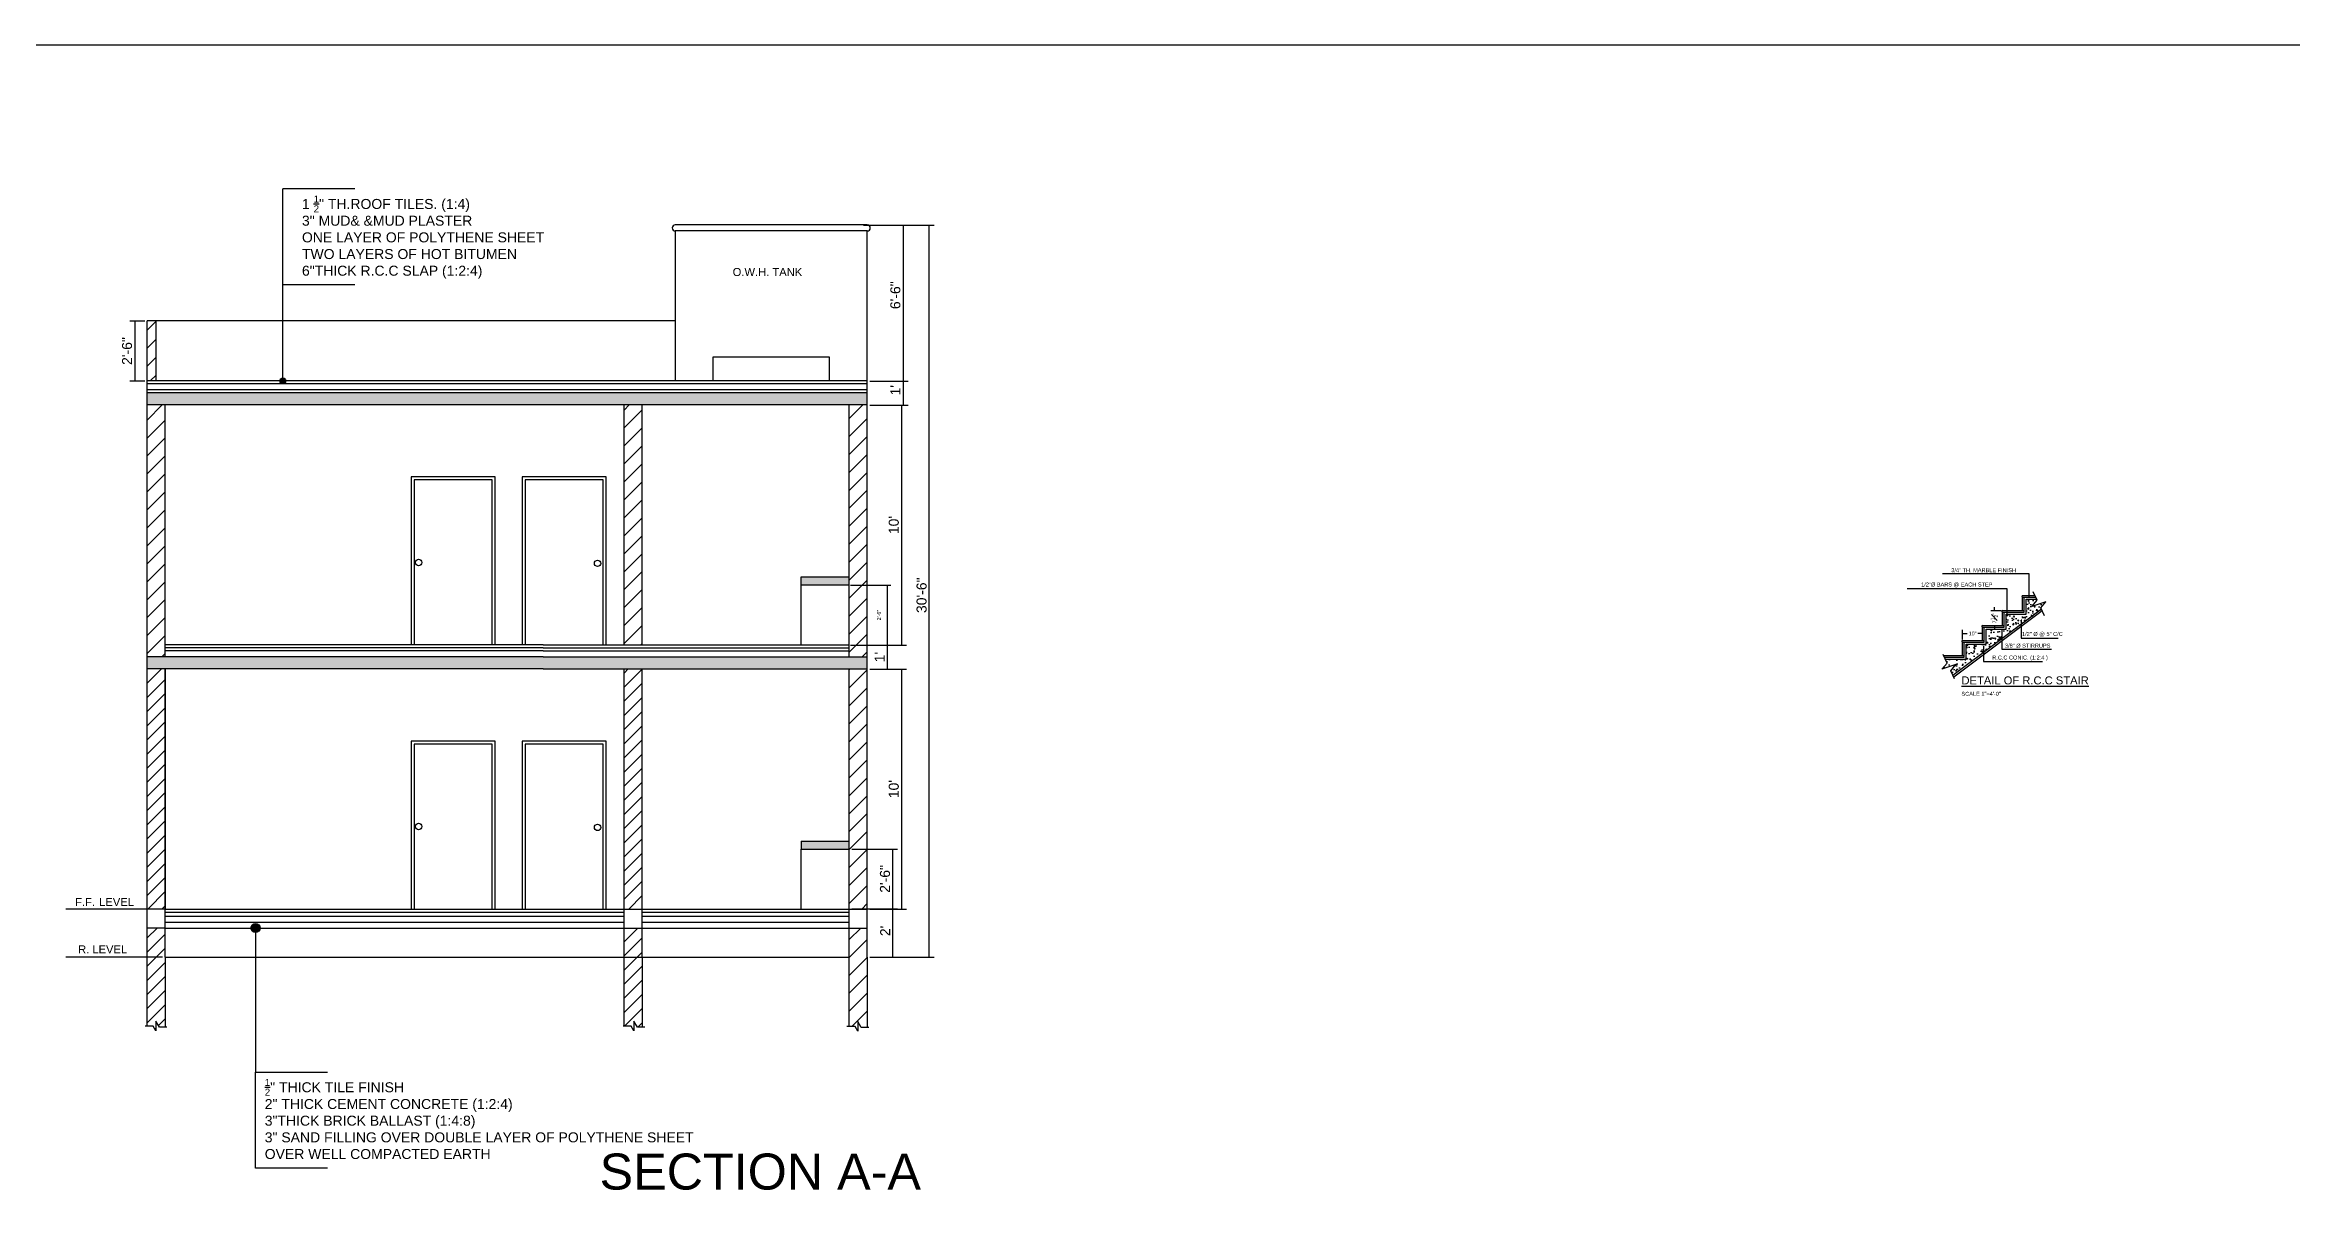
# Model space of a CAD drawing. Header units: inches. Extents: x 2124 to 5445, y -39 to 2337.
# Drawn here: x 2763 to 3886, y 1764 to 2337 of the extents above; entities that cross this region are included whole.
import ezdxf

# ---------------------------------------------------------------- set-up
doc = ezdxf.new("R2010")
doc.units = ezdxf.units.IN
doc.layers.get('Defpoints').update_dxf_attribs({"color": 3})
doc.layers.add('Break Line', color=1, linetype='Continuous', lineweight=30)
for name, color, linetype in [('Dimensions', 91, 'Continuous'), ('Doors', 70, 'Continuous'), ('Hatching', 230, 'Continuous'), ('R.C.C Slab', 115, 'Continuous'), ('Shelf', 75, 'Continuous'), ('Slab', 161, 'Continuous'), ('Stairs', 130, 'Continuous')]:
    doc.layers.add(name, color=color, linetype=linetype)
doc.layers.add('Lettering', color=7, linetype='Continuous', true_color=0xecbcd1)
doc.layers.add('Walls', color=7, linetype='Continuous', lineweight=30, true_color=0xf0a998)
doc.styles.get("Standard").update_dxf_attribs({"font": 'arial.ttf'})
doc.dimstyles.new('ISO-25', dxfattribs={"dimscale": 2, "dimtxt": 2.5, "dimasz": 2.5, "dimexe": 1.25, "dimexo": 0.625, "dimtad": 1, "dimdec": 1, "dimlunit": 4, "dimtxsty": 'Standard', "dimblk": 'NONE', "dimcen": 2.5, "dimadec": 0, "dimazin": 0, "dimtfac": 1, "dimtdec": 1, "dimtmove": 0, "dimatfit": 3, "dimfxl": 1, "dimarcsym": 0})
doc.dimstyles.get("Standard").update_dxf_attribs({"dimscale": 10, "dimtxt": 0.1875, "dimasz": 0.18, "dimexe": 0.18, "dimexo": 0.0625, "dimgap": 0.09, "dimtad": 0, "dimdec": 4, "dimzin": 0, "dimdsep": 46, "dimlunit": 4, "dimtxsty": 'Standard', "dimblk": 'NONE', "dimcen": 0.09, "dimadec": 0, "dimazin": 2, "dimtfac": 1, "dimtdec": 4, "dimtofl": 0, "dimtmove": 0, "dimatfit": 3, "dimfxl": 1, "dimfrac": 1, "dimtolj": 1, "dimtzin": 0, "dimarcsym": 0})

# ---------------------------------------------------------------- blocks, each defined once
blk = doc.blocks.new('*D23')
at = {"layer": 'Defpoints', "color": 0, "transparency": 16777216}
for p in [(3170.8, 2246.8), (3173.8, 2168.8), (3191.7, 2168.8)]:
    blk.add_point(p, dxfattribs=at)
at = {"layer": 'Dimensions', "color": 0, "lineweight": -2, "transparency": 16777216}
for p, q in [((3172, 2246.8), (3194.2, 2246.8)), ((3191.7, 2246.8), (3191.7, 2168.8)), ((3175.1, 2168.8), (3194.2, 2168.8))]:
    blk.add_line(p, q, dxfattribs=at)
at = {"layer": 'Dimensions', "color": 0, "transparency": 16777216, "insert": (3187.9, 2211.7), "char_height": 5, "attachment_point": 5, "rotation": 90}
blk.add_mtext('6\'-6"', dxfattribs=at)
blk = doc.blocks.new('_None')
blk = doc.blocks.new('*D24')
at = {"layer": 'Defpoints', "color": 0, "transparency": 16777216}
for p in [(3173.8, 2168.8), (3173.8, 2156.8), (3191.7, 2156.8)]:
    blk.add_point(p, dxfattribs=at)
at = {"layer": 'Dimensions', "color": 0, "lineweight": -2, "transparency": 16777216}
for p, q in [((3175.1, 2168.8), (3194.2, 2168.8)), ((3191.7, 2168.8), (3191.7, 2156.8)), ((3175.1, 2156.8), (3194.2, 2156.8))]:
    blk.add_line(p, q, dxfattribs=at)
at = {"layer": 'Dimensions', "color": 0, "transparency": 16777216, "insert": (3187.9, 2164.2), "char_height": 5, "attachment_point": 5, "rotation": 90}
blk.add_mtext("1'", dxfattribs=at)
blk = doc.blocks.new('*D2')
at = {"layer": 'Defpoints', "color": 0, "transparency": 16777216}
for p in [(3173.8, 2156.8), (3164.8, 2036.8), (3190.9, 2036.8)]:
    blk.add_point(p, dxfattribs=at)
at = {"layer": 'Dimensions', "color": 0, "lineweight": -2, "transparency": 16777216}
for p, q in [((3175.1, 2156.8), (3193.4, 2156.8)), ((3190.9, 2156.8), (3190.9, 2036.8)), ((3166.1, 2036.8), (3193.4, 2036.8))]:
    blk.add_line(p, q, dxfattribs=at)
at = {"layer": 'Dimensions', "color": 0, "transparency": 16777216, "insert": (3187.1, 2096.8), "char_height": 5, "attachment_point": 5, "rotation": 90}
blk.add_mtext("10'", dxfattribs=at)
blk = doc.blocks.new('*D25')
at = {"layer": 'Defpoints', "color": 0, "transparency": 16777216}
for p in [(3164.8, 2036.8), (3173.8, 2024.8), (3183.8, 2024.8)]:
    blk.add_point(p, dxfattribs=at)
at = {"layer": 'Dimensions', "color": 0, "lineweight": -2, "transparency": 16777216}
for p, q in [((3166.1, 2036.8), (3186.3, 2036.8)), ((3183.8, 2036.8), (3183.8, 2024.8)), ((3175.1, 2024.8), (3186.3, 2024.8))]:
    blk.add_line(p, q, dxfattribs=at)
at = {"layer": 'Dimensions', "color": 0, "transparency": 16777216, "insert": (3180, 2030.8), "char_height": 5, "attachment_point": 5, "rotation": 90}
blk.add_mtext("1'", dxfattribs=at)
blk = doc.blocks.new('*D26')
at = {"layer": 'Defpoints', "color": 0, "transparency": 16777216}
for p in [(3173.8, 2024.8), (3173.8, 1904.8), (3190.9, 1904.8)]:
    blk.add_point(p, dxfattribs=at)
at = {"layer": 'Dimensions', "color": 0, "lineweight": -2, "transparency": 16777216}
for p, q in [((3175.1, 2024.8), (3193.4, 2024.8)), ((3190.9, 2024.8), (3190.9, 1904.8)), ((3175.1, 1904.8), (3193.4, 1904.8))]:
    blk.add_line(p, q, dxfattribs=at)
at = {"layer": 'Dimensions', "color": 0, "transparency": 16777216, "insert": (3187.1, 1964.8), "char_height": 5, "attachment_point": 5, "rotation": 90}
blk.add_mtext("10'", dxfattribs=at)
blk = doc.blocks.new('*D27')
at = {"layer": 'Defpoints', "color": 0, "transparency": 16777216}
for p in [(3164.8, 1934.8), (3164.8, 1904.9), (3186.5, 1904.9)]:
    blk.add_point(p, dxfattribs=at)
at = {"layer": 'Dimensions', "color": 0, "lineweight": -2, "transparency": 16777216}
for p, q in [((3166.1, 1934.8), (3189, 1934.8)), ((3186.5, 1934.8), (3186.5, 1904.9)), ((3166.1, 1904.9), (3189, 1904.9))]:
    blk.add_line(p, q, dxfattribs=at)
at = {"layer": 'Dimensions', "color": 0, "transparency": 16777216, "insert": (3182.7, 1919.9), "char_height": 5, "attachment_point": 5, "rotation": 90}
blk.add_mtext('2\'-6"', dxfattribs=at)
blk = doc.blocks.new('*D28')
at = {"layer": 'Defpoints', "color": 0, "transparency": 16777216}
for p in [(3173.8, 1904.8), (3173.8, 1880.8), (3186.5, 1880.8)]:
    blk.add_point(p, dxfattribs=at)
at = {"layer": 'Dimensions', "color": 0, "lineweight": -2, "transparency": 16777216}
for p, q in [((3175.1, 1904.8), (3189, 1904.8)), ((3186.5, 1904.8), (3186.5, 1880.8)), ((3175.1, 1880.8), (3189, 1880.8))]:
    blk.add_line(p, q, dxfattribs=at)
at = {"layer": 'Dimensions', "color": 0, "transparency": 16777216, "insert": (3182.8, 1893.9), "char_height": 5, "attachment_point": 5, "rotation": 90}
blk.add_mtext("2'", dxfattribs=at)
blk = doc.blocks.new('*D29')
at = {"layer": 'Defpoints', "color": 0, "transparency": 16777216}
for p in [(3173.8, 2246.8), (3204.8, 2246.8), (3173.8, 1880.8)]:
    blk.add_point(p, dxfattribs=at)
at = {"layer": 'Dimensions', "color": 0, "lineweight": -2, "transparency": 16777216}
for p, q in [((3175.1, 2246.8), (3207.3, 2246.8)), ((3204.8, 1880.8), (3204.8, 2246.8)), ((3175.1, 1880.8), (3207.3, 1880.8))]:
    blk.add_line(p, q, dxfattribs=at)
at = {"layer": 'Dimensions', "color": 0, "transparency": 16777216, "insert": (3201, 2061.7), "char_height": 5, "attachment_point": 5, "rotation": 90}
blk.add_mtext('30\'-6"', dxfattribs=at)
blk = doc.blocks.new('*D30')
at = {"layer": 'Defpoints', "color": 0, "transparency": 16777216}
for p in [(2813.8, 2198.8), (2807.6, 2168.8), (2813.8, 2168.8)]:
    blk.add_point(p, dxfattribs=at)
at = {"layer": 'Dimensions', "color": 0, "lineweight": -2, "transparency": 16777216}
for p, q in [((2812.6, 2198.8), (2805.1, 2198.8)), ((2807.6, 2198.8), (2807.6, 2168.8)), ((2812.6, 2168.8), (2805.1, 2168.8))]:
    blk.add_line(p, q, dxfattribs=at)
at = {"layer": 'Dimensions', "color": 0, "transparency": 16777216, "insert": (2803.8, 2183.8), "char_height": 5, "attachment_point": 5, "rotation": 90}
blk.add_mtext('2\'-6"', dxfattribs=at)
blk = doc.blocks.new('*D137')
at = {"layer": 'Defpoints', "color": 0, "transparency": 16777216}
for p in [(3721.4, 2042.6), (3721.4, 2039), (3731.4, 2039)]:
    blk.add_point(p, dxfattribs=at)
at = {"layer": 'Dimensions', "color": 0, "lineweight": -2, "transparency": 16777216}
for p, q in [((3721.4, 2039.6), (3721.4, 2044.4)), ((3731.4, 2039.6), (3731.4, 2044.4)), ((3721.4, 2042.6), (3723.7, 2042.6)), ((3731.4, 2042.6), (3729, 2042.6))]:
    blk.add_line(p, q, dxfattribs=at)
at = {"layer": 'Dimensions', "color": 0, "transparency": 16777216, "insert": (3726.4, 2042.6), "char_height": 1.88, "attachment_point": 5}
blk.add_mtext('\\A1;10"', dxfattribs=at)
blk = doc.blocks.new('*D138')
at = {"layer": 'Defpoints', "color": 0, "transparency": 16777216}
for p in [(3737.3, 2054), (3741.4, 2054), (3741.4, 2046.5)]:
    blk.add_point(p, dxfattribs=at)
at = {"layer": 'Dimensions', "color": 0, "lineweight": -2, "transparency": 16777216}
for p, q in [((3737.3, 2054), (3737.3, 2055.8)), ((3740.7, 2054), (3735.5, 2054)), ((3740.7, 2046.5), (3735.5, 2046.5)), ((3737.3, 2046.5), (3737.3, 2044.7))]:
    blk.add_line(p, q, dxfattribs=at)
at = {"layer": 'Dimensions', "color": 0, "transparency": 16777216, "insert": (3737.3, 2050.3), "char_height": 1.875, "attachment_point": 5, "rotation": 90}
blk.add_mtext('\\A1;7{\\H1x;\\S1#2;}"', dxfattribs=at)
blk = doc.blocks.new('*D142')
at = {"layer": 'Defpoints', "color": 0, "transparency": 16777216}
for p in [(3164.8, 2066.8), (3164.8, 2036.8), (3183.8, 2036.8)]:
    blk.add_point(p, dxfattribs=at)
at = {"layer": 'Dimensions', "color": 0, "lineweight": -2, "transparency": 16777216}
for p, q in [((3165.5, 2066.8), (3185.6, 2066.8)), ((3183.8, 2066.8), (3183.8, 2036.8)), ((3165.5, 2036.8), (3185.6, 2036.8))]:
    blk.add_line(p, q, dxfattribs=at)
at = {"layer": 'Dimensions', "color": 0, "transparency": 16777216, "insert": (3179.7, 2051.8), "char_height": 1.88, "attachment_point": 5, "rotation": 90}
blk.add_mtext('\\A1;2\'-6"', dxfattribs=at)

msp = doc.modelspace()

# ---------------------------------------------------------------- hatches: boundary and pattern name
h = msp.add_hatch(color=256)
h.dxf.hatch_style = 1
h.paths.add_polyline_path([(2883.15921, 2168.84375), (2880.18178, 2168.84375, 1)])
h.paths.add_polyline_path([(2881.67049, 2170.33247), (2881.67049, 2168.84375), (2883.15921, 2168.84375, 0.4142135624)])
h.paths.add_polyline_path([(2881.67049, 2170.33247, 0.4142135624), (2880.18178, 2168.84375), (2881.67049, 2168.84375)])
at = {"layer": 'Hatching'}
h = msp.add_hatch(dxfattribs=at)
h.set_pattern_fill('ANSI31', color=256, scale=2)
h.paths.add_polyline_path([(2822.83354, 2156.84375), (2813.83354, 2156.84375), (2813.83354, 2030.84375), (2822.83354, 2030.84375)])
h.paths.add_polyline_path([(2818.33354, 2198.84375), (2813.83354, 2198.84375), (2813.83354, 2168.84375), (2818.33354, 2168.84375)])
h.paths.add_polyline_path([(3173.83354, 2156.84375), (3164.83354, 2156.84375), (3164.83354, 2030.84375), (3173.83354, 2030.84375), (3173.83354, 2036.84375)])
h.paths.add_polyline_path([(3061.33354, 2156.84375), (3052.33354, 2156.84375), (3052.33354, 2036.84375), (3061.33354, 2036.84375)])
h.paths.add_polyline_path([(3173.83354, 2024.84375), (3164.83354, 2024.84375), (3164.83354, 1904.84375), (3173.83354, 1904.84375)])
h.paths.add_polyline_path([(3173.83354, 1880.84375), (3173.83354, 1895.34375), (3169.43869, 1895.34375), (3164.83354, 1895.34375), (3164.83354, 1880.84375), (3164.83354, 1846.0906), (3167.77402, 1846.0906), (3168.47276, 1844.88034), (3169.11401, 1845.52159), (3169.11401, 1848.66468), (3170.26446, 1846.67204), (3173.83354, 1850.24112)])
h = msp.add_hatch(dxfattribs=at)
h.set_pattern_fill('AR-CONC', color=256, scale=0.4)
h.set_pattern_definition([(50, (2806.7153, 1876.2101), (2.869041, -0.251009), [0.3, -3.3]), (355, (2806.7153, 1876.21), (-0.555005, 3.008769), [0.24, -2.64]), (100.45144, (2806.9543, 1876.1892), (2.314035, 2.75776), [0.25496, -2.804568]), (46.1842, (2806.7153, 1877.01), (4.268965, -0.662077), [0.45, -4.95]), (96.6356, (2807.071, 1876.955), (3.738648, 3.896474), [0.38244, -4.206855]), (351.1842, (2806.7153, 1877.01), (3.73865, 3.896474), [0.36, -3.96]), (21, (2807.1153, 1876.8101), (2.387628, -1.610476), [0.3, -3.3]), (326, (2807.1153, 1876.81), (0.973261, 2.9006), [0.24, -2.64]), (71.45144, (2807.3142, 1876.676), (3.36089, 1.290125), [0.25496, -2.804568]), (37.5, (2806.7153, 1876.2101), (0.0486394, 1.3315754), [0, -2.608, 0, -2.68, 0, -2.65]), (7.5, (2806.7153, 1876.2101), (1.052278, 1.577647), [0, -1.528, 0, -2.548, 0, -1.01]), (327.5, (2805.8233, 1876.2101), (2.1352897, -0.0902195), [0, -1, 0, -3.12, 0, -4.14]), (317.5, (2805.4233, 1876.2101), (2.332745, 0.40042), [0, -1.3, 0, -2.072, 0, -2.94])])
h.paths.add_polyline_path([(3164.83354, 1938.84375), (3140.83354, 1938.84375), (3140.83354, 1934.84375), (3164.83354, 1934.84375)])
h.paths.add_polyline_path([(3164.83354, 2070.84375), (3140.83354, 2070.84375), (3140.83354, 2066.84375), (3164.83354, 2066.84375)])
h = msp.add_hatch(color=256, dxfattribs=at)
h.dxf.hatch_style = 1
h.paths.add_polyline_path([(3723.91129, 2029.97819, 1), (3723.41129, 2029.97819, 1)])
h.paths.add_polyline_path([(3723.93707, 2036.62054, 1), (3723.43707, 2036.62054, 1)])
h.paths.add_polyline_path([(3733.8419, 2037.94608, 1), (3733.3419, 2037.94608, 1)])
h.paths.add_polyline_path([(3735.31101, 2036.04091, 1), (3734.81101, 2036.04091, 1)])
h.paths.add_polyline_path([(3740.33691, 2039.79977, 1), (3739.83691, 2039.79977, 1)])
h.paths.add_polyline_path([(3745.44599, 2043.72352, 1), (3744.94599, 2043.72352, 1)])
h.paths.add_polyline_path([(3752.76353, 2049.14374, 1), (3752.26353, 2049.14374, 1)])
h.paths.add_polyline_path([(3743.98269, 2051.64521, 1), (3743.48269, 2051.64521, 1)])
h.paths.add_polyline_path([(3758.80078, 2054.10532, 1), (3758.30078, 2054.10532, 1)])
h.paths.add_polyline_path([(3754.54505, 2058.88617, 1), (3754.04505, 2058.88617, 1)])
h = msp.add_hatch(dxfattribs=at)
h.set_pattern_fill('ANSI31', color=256, scale=40)
h.set_pattern_definition([(45, (2806.7153, 1876.21), (-3.53553, 3.53553), [])])
h.paths.add_polyline_path([(2822.83354, 2024.84375), (2813.83354, 2024.84375), (2813.83354, 1904.84375), (2822.83354, 1904.84375)])
h.paths.add_polyline_path([(2822.83354, 1880.84375), (2822.83354, 1895.34375), (2813.83354, 1895.34375), (2813.83354, 1880.84375), (2813.83354, 1846.20287), (2816.88742, 1846.20287), (2818.22741, 1843.88193), (2818.22741, 1848.77695), (2819.95219, 1845.78954), (2822.83354, 1845.78954)])
h.paths.add_polyline_path([(3061.33354, 1880.84375), (3052.33354, 1880.84375), (3052.33354, 1846.26296), (3055.82308, 1846.26296), (3057.16307, 1843.94202), (3057.16307, 1848.83703), (3058.88785, 1845.84963), (3061.33354, 1845.84963)])
h.paths.add_polyline_path([(3061.33354, 1895.34375), (3052.33354, 1895.34375), (3052.33354, 1880.84375), (3061.33354, 1880.84375)])
h.paths.add_polyline_path([(3061.33354, 2024.84375), (3052.33354, 2024.84375), (3052.33354, 1904.84375), (3061.33354, 1904.84375)])
h = msp.add_hatch(color=256, dxfattribs=at)
h.dxf.hatch_style = 1
h.paths.add_polyline_path([(2865.74502, 1895.34375), (2870.27046, 1895.34375, 1)])
h.paths.add_polyline_path([(2870.27046, 1895.34375), (2868.00774, 1895.34375), (2868.00774, 1893.08103, 0.4142135624)])
h.paths.add_polyline_path([(2868.00774, 1895.34375), (2865.74502, 1895.34375, 0.4142135624), (2868.00774, 1893.08103)])
at = {"layer": 'R.C.C Slab'}
h = msp.add_hatch(color=256, dxfattribs=at)
h.dxf.hatch_style = 1
h.paths.add_polyline_path([(3173.83354, 2162.84375), (2813.83354, 2162.84375), (2813.83354, 2156.84375), (3173.83354, 2156.84375)])
h.paths.add_polyline_path([(3173.83354, 2030.84375), (3011.83354, 2030.84375), (2813.83354, 2030.84375), (2813.83354, 2024.84375), (3011.83354, 2024.84375), (3173.83354, 2024.84375)])
at = {"layer": 'Stairs'}
h = msp.add_hatch(dxfattribs=at)
h.set_pattern_fill('AR-CONC', color=256, scale=0.8)
h.set_pattern_definition([(50, (3835.9944, 1995.7925), (5.73808, -0.50202), [0.6, -6.6]), (355, (3835.9944, 1995.7925), (-1.11, 6.01754), [0.48, -5.28]), (100.4514, (3836.4726, 1995.7507), (4.62807, 5.51552), [0.50992, -5.60914]), (46.184, (3835.9944, 1997.3925), (8.53793, -1.32415), [0.9, -9.9]), (96.6356, (3836.706, 1997.282), (7.4773, 7.79295), [0.7649, -8.4137]), (351.184, (3835.994, 1997.3925), (7.4773, 7.79295), [0.72, -7.92]), (21, (3836.7944, 1996.9925), (4.77526, -3.22095), [0.6, -6.6]), (326, (3836.7944, 1996.9925), (1.94652, 5.8012), [0.48, -5.28]), (71.4514, (3837.1923, 1996.724), (6.72178, 2.58025), [0.50992, -5.60914]), (37.5, (3835.9944, 1995.7925), (0.09728, 2.66315), [0, -5.216, 0, -5.36, 0, -5.3]), (7.5, (3835.9944, 1995.7925), (2.104556, 3.155294), [0, -3.056, 0, -5.096, 0, -2.02]), (327.5, (3834.2104, 1995.7925), (4.27058, -0.18044), [0, -2, 0, -6.24, 0, -8.28]), (317.5, (3833.4104, 1995.7925), (4.66549, 0.80084), [0, -2.6, 0, -4.144, 0, -5.88])])
h.paths.add_polyline_path([(3743.11082, 2044.773), (3733.11082, 2044.773), (3733.11082, 2037.273), (3723.11082, 2037.273), (3723.11082, 2029.773), (3712.72908, 2029.773), (3713.65406, 2027.80925), (3711.07086, 2024.71726), (3717.99659, 2027.04189), (3715.4613, 2023.97248), (3716.57046, 2021.61773), (3760.76859, 2054.76632), (3760.47578, 2055.38795), (3763.01107, 2058.45737), (3756.08533, 2056.13274), (3758.66854, 2059.22473), (3758.41029, 2059.773), (3753.11082, 2059.773), (3753.11082, 2052.273), (3743.11082, 2052.273)])
h.paths.add_polyline_path([(3743.48269, 2051.64521, -1), (3743.98269, 2051.64521, -1)], flags=16)
h.paths.add_polyline_path([(3745.44599, 2043.72352, -1), (3744.94599, 2043.72352, -1)], flags=16)
h.paths.add_polyline_path([(3752.76353, 2049.14374, -1), (3752.26353, 2049.14374, -1)], flags=16)
h.paths.add_polyline_path([(3740.33691, 2039.79977, -1), (3739.83691, 2039.79977, -1)], flags=16)
h.paths.add_polyline_path([(3754.04505, 2058.88617, -1), (3754.54505, 2058.88617, -1)], flags=16)
h.paths.add_polyline_path([(3758.80078, 2054.10532, -1), (3758.30078, 2054.10532, -1)], flags=16)
h.paths.add_polyline_path([(3733.8419, 2037.94608, -1), (3733.3419, 2037.94608, -1)], flags=16)
h.paths.add_polyline_path([(3735.31101, 2036.04091, -1), (3734.81101, 2036.04091, -1)], flags=16)
h.paths.add_polyline_path([(3723.43707, 2036.62054, -1), (3723.93707, 2036.62054, -1)], flags=16)
h.paths.add_polyline_path([(3723.91129, 2029.97819, -1), (3723.41129, 2029.97819, -1)], flags=16)

# ---------------------------------------------------------------- linework, layer by layer
at = {"lineweight": 30}
msp.add_line((2130.52974, 2336.83468), (5444.86737, 2336.83468), dxfattribs=at)
for p, q in [((2880.18178, 2168.84375), (2813.83354, 2168.84375)), ((3173.83354, 2167.34375), (2813.83354, 2167.34375)), ((3173.83354, 2168.84375), (2883.15921, 2168.84375)), ((3173.83354, 2164.34375), (2813.83354, 2164.34375)), ((3011.83354, 2036.84375), (2822.83354, 2036.84375)), ((3011.83354, 2035.34375), (2822.83354, 2035.34375)), ((3011.83354, 2033.84375), (2822.83354, 2033.84375)), ((3011.83354, 2036.84375), (3164.83354, 2036.84375)), ((3011.83354, 2035.34375), (3164.83354, 2035.34375)), ((3011.83354, 2033.84375), (3164.83354, 2033.84375)), ((2821.58354, 1904.84375), (2773.19125, 1904.84375)), ((2822.83354, 1904.84375), (2813.83354, 1904.84375)), ((2822.83354, 1904.84375), (3173.83354, 1904.84375)), ((2822.83354, 1903.34375), (3052.33354, 1903.34375)), ((2822.83354, 1901.34375), (3052.33354, 1901.34375)), ((2822.83354, 1898.34375), (3052.33354, 1898.34375)), ((3061.33354, 1903.34375), (3164.83354, 1903.34375)), ((3061.33354, 1901.34375), (3164.83354, 1901.34375)), ((3061.33354, 1898.34375), (3164.83354, 1898.34375)), ((2822.83354, 1895.34375), (2813.83354, 1895.34375)), ((2822.83354, 1895.34375), (2865.74502, 1895.34375)), ((2870.27046, 1895.34375), (3169.43869, 1895.34375)), ((3169.43869, 1895.34375), (3173.83354, 1895.34375)), ((2821.58354, 1880.84375), (2773.19125, 1880.84375)), ((2822.83354, 1880.84375), (2822.83354, 1845.78954)), ((2822.83354, 1880.84375), (3164.83354, 1880.84375))]:
    msp.add_line(p, q)
msp.add_circle((2868.00774, 1895.34375), 2.26272)
at = {"layer": 'Break Line'}
for p, q in [((2816.88742, 1846.20287), (2812.79404, 1846.20287)), ((2818.22741, 1843.88193), (2816.88742, 1846.20287)), ((2819.95219, 1845.78954), (2818.22741, 1848.77695)), ((2818.22741, 1848.77695), (2818.22741, 1843.88193)), ((2823.67072, 1845.78954), (2819.95219, 1845.78954)), ((3055.82308, 1846.26296), (3051.7297, 1846.26296)), ((3057.16307, 1843.94202), (3055.82308, 1846.26296)), ((3058.88785, 1845.84963), (3057.16307, 1848.83703)), ((3057.16307, 1848.83703), (3057.16307, 1843.94202)), ((3062.60637, 1845.84963), (3058.88785, 1845.84963)), ((3167.77402, 1846.0906), (3163.68064, 1846.0906)), ((3169.11401, 1843.76966), (3167.77402, 1846.0906)), ((3170.83879, 1845.67727), (3169.11401, 1848.66468)), ((3169.11401, 1848.66468), (3169.11401, 1843.76966)), ((3174.55732, 1845.67727), (3170.83879, 1845.67727))]:
    msp.add_line(p, q, dxfattribs=at)
for points in [[(3762.37338, 2051.35935), (3760.47578, 2055.38795), (3763.01107, 2058.45737), (3756.08533, 2056.13274), (3758.66854, 2059.22473), (3756.68058, 2063.44517)], [(3717.3589, 2019.94387), (3715.4613, 2023.97248), (3717.99659, 2027.04189), (3711.07086, 2024.71726), (3713.65406, 2027.80925), (3711.6661, 2032.02969)]]:
    msp.add_lwpolyline(points, dxfattribs=at)
at = {"layer": 'Doors'}
for p, q in [((2987.83354, 2120.84375), (2945.83354, 2120.84375)), ((2945.83354, 2120.84375), (2945.83354, 2036.84375)), ((2986.33354, 2119.34375), (2947.33354, 2119.34375)), ((2947.33354, 2119.34375), (2947.33354, 2036.84375)), ((2986.33354, 2036.84375), (2986.33354, 2119.34375)), ((2987.83354, 2036.84375), (2987.83354, 2120.84375)), ((3043.33354, 2120.84375), (3001.33354, 2120.84375)), ((3001.33354, 2120.84375), (3001.33354, 2036.84375)), ((3041.83354, 2119.34375), (3002.83354, 2119.34375)), ((3002.83354, 2119.34375), (3002.83354, 2036.84375)), ((3041.83354, 2036.84375), (3041.83354, 2119.34375)), ((3043.33354, 2036.84375), (3043.33354, 2120.84375)), ((2987.83354, 1988.84375), (2945.83354, 1988.84375)), ((2945.83354, 1988.84375), (2945.83354, 1904.84375)), ((2987.83354, 1904.84375), (2987.83354, 1988.84375)), ((3043.33354, 1988.84375), (3001.33354, 1988.84375)), ((3001.33354, 1988.84375), (3001.33354, 1904.84375)), ((3043.33354, 1904.84375), (3043.33354, 1988.84375)), ((2986.33354, 1987.34375), (2947.33354, 1987.34375)), ((2947.33354, 1987.34375), (2947.33354, 1904.84375)), ((2986.33354, 1904.84375), (2986.33354, 1987.34375)), ((3041.83354, 1987.34375), (3002.83354, 1987.34375)), ((3002.83354, 1987.34375), (3002.83354, 1904.84375)), ((3041.83354, 1904.84375), (3041.83354, 1987.34375))]:
    msp.add_line(p, q, dxfattribs=at)
for centre in [(2949.56813, 2078.09375), (3039.01594, 2077.66186), (2949.56813, 1946.09375), (3039.01594, 1945.66186)]:
    msp.add_circle(centre, 1.60487, dxfattribs=at)
at = {"layer": 'Hatching'}
for centre, radius in [((2881.67049, 2168.84375), 1.48872), ((3754.29505, 2058.88617), 0.25), ((3743.73269, 2051.64521), 0.25), ((3745.19599, 2043.72352), 0.25), ((3752.51353, 2049.14374), 0.25), ((3758.55078, 2054.10532), 0.25), ((3723.68707, 2036.62054), 0.25), ((3733.5919, 2037.94608), 0.25), ((3735.06101, 2036.04091), 0.25), ((3740.08691, 2039.79977), 0.25), ((3723.66129, 2029.97819), 0.25)]:
    msp.add_circle(centre, radius, dxfattribs=at)
at = {"layer": 'Lettering'}
for p, q in [((2881.67049, 2170.33247), (2881.67049, 2264.84375)), ((2917.67049, 2264.84375), (2881.67049, 2264.84375)), ((2917.67049, 2216.84375), (2881.67049, 2216.84375)), ((3754.65004, 2072.33936), (3711.41572, 2072.33936)), ((3754.65004, 2060.773), (3754.65004, 2072.33936)), ((3743.73269, 2064.97016), (3693.64031, 2064.97016)), ((3743.73269, 2051.89521), (3743.73269, 2064.97016)), ((3740.98854, 2044.28054), (3740.98854, 2034.77347)), ((3750.76078, 2048.79182), (3750.76078, 2040.32346)), ((3731.91513, 2036.44797), (3731.91513, 2028.5376)), ((3740.98854, 2034.77347), (3765.83969, 2034.77347)), ((3750.76078, 2040.32346), (3769.09303, 2040.32346)), ((3731.91513, 2028.5376), (3761.36422, 2028.5376)), ((2868.00774, 1893.08103), (2868.00774, 1823.34375)), ((2868.00774, 1823.34375), (2904.00774, 1823.34375)), ((2868.00774, 1775.34375), (2868.00774, 1823.34375)), ((2904.00774, 1775.34375), (2868.00774, 1775.34375))]:
    msp.add_line(p, q, dxfattribs=at)
for points in [[(3740.68854, 2042.48054), (3741.28854, 2042.48054), (3740.98854, 2044.28054)], [(3750.48554, 2048.60715), (3751.08554, 2048.60715), (3750.78554, 2050.40715)], [(3731.61513, 2034.64797), (3732.21513, 2034.64797), (3731.91513, 2036.44797)]]:
    msp.add_solid(points, dxfattribs=at)
at = {"layer": 'R.C.C Slab'}
for p, q in [((3173.83354, 2162.84375), (2813.83354, 2162.84375)), ((3173.83354, 2156.84375), (2813.83354, 2156.84375)), ((3011.83354, 2030.84375), (2813.83354, 2030.84375)), ((3011.83354, 2024.84375), (2813.83354, 2024.84375)), ((3011.83354, 2030.84375), (3173.83354, 2030.84375)), ((3011.83354, 2024.84375), (3173.83354, 2024.84375))]:
    msp.add_line(p, q, dxfattribs=at)
at = {"layer": 'Shelf'}
for p, q in [((3140.83354, 2036.84375), (3140.83354, 2066.84375)), ((3140.83354, 1904.84375), (3140.83354, 1934.84375))]:
    msp.add_line(p, q, dxfattribs=at)
at = {"layer": 'Slab'}
for p, q in [((3173.83354, 2246.84375), (3077.83354, 2246.84375)), ((3173.83354, 2243.84375), (3077.83354, 2243.84375)), ((3140.83354, 2070.84375), (3164.83354, 2070.84375)), ((3140.83354, 2066.84375), (3140.83354, 2070.84375)), ((3140.83354, 2066.84375), (3164.83354, 2066.84375)), ((3760.76859, 2054.76632), (3716.57046, 2021.61773)), ((3761.20367, 2053.84264), (3717.00555, 2020.69404)), ((3140.83354, 1938.84375), (3164.83354, 1938.84375)), ((3140.83354, 1938.84375), (3140.83354, 1934.84375)), ((3140.83354, 1934.84375), (3164.83354, 1934.84375))]:
    msp.add_line(p, q, dxfattribs=at)
for centre, start, end in [((3077.83354, 2245.34375), 90, 270), ((3173.83354, 2245.34375), 270, 90)]:
    msp.add_arc(centre, 1.5, start, end, dxfattribs=at)
at = {"layer": 'Stairs'}
for p, q in [((3751.36082, 2061.523), (3757.58598, 2061.523)), ((3751.36082, 2054.023), (3751.36082, 2060.773)), ((3751.36082, 2060.773), (3757.93925, 2060.773)), ((3752.11082, 2053.273), (3752.11082, 2060.773)), ((3753.11082, 2052.273), (3753.11082, 2059.773)), ((3753.11082, 2059.773), (3758.41029, 2059.773)), ((3731.36082, 2046.523), (3742.11082, 2046.523)), ((3731.36082, 2039.023), (3731.36082, 2045.773)), ((3731.36082, 2045.773), (3742.11082, 2045.773)), ((3732.11082, 2038.273), (3732.11082, 2045.773)), ((3733.11082, 2037.273), (3733.11082, 2044.773)), ((3733.11082, 2044.773), (3743.11082, 2044.773)), ((3741.36082, 2054.023), (3752.11082, 2054.023)), ((3741.36082, 2046.523), (3741.36082, 2053.273)), ((3741.36082, 2053.273), (3752.11082, 2053.273)), ((3742.11082, 2045.773), (3742.11082, 2053.273)), ((3743.11082, 2044.773), (3743.11082, 2052.273)), ((3743.11082, 2052.273), (3753.11082, 2052.273)), ((3721.36082, 2039.023), (3732.11082, 2039.023)), ((3721.36082, 2031.523), (3721.36082, 2038.273)), ((3721.36082, 2038.273), (3732.11082, 2038.273)), ((3722.11082, 2030.773), (3722.11082, 2038.273)), ((3723.11082, 2029.773), (3723.11082, 2037.273)), ((3723.11082, 2037.273), (3733.11082, 2037.273)), ((3711.90477, 2031.523), (3722.11082, 2031.523)), ((3712.25804, 2030.773), (3722.11082, 2030.773)), ((3712.72908, 2029.773), (3723.11082, 2029.773))]:
    msp.add_line(p, q, dxfattribs=at)
for centre in [(3751.36082, 2061.148), (3731.36082, 2046.148), (3741.36082, 2053.648), (3721.36082, 2038.648)]:
    msp.add_arc(centre, 0.375, 90, 270, dxfattribs=at)
at = {"layer": 'Walls'}
for p, q in [((3077.83354, 2243.84375), (3077.83354, 2168.84375)), ((3173.83354, 2036.84375), (3173.83354, 2243.84375)), ((2813.83354, 1880.84375), (2813.83354, 2198.84375)), ((3077.83354, 2198.84375), (2813.83354, 2198.84375)), ((2818.33354, 2168.84375), (2818.33354, 2198.84375)), ((3096.83354, 2168.84375), (3096.83354, 2180.84375)), ((3096.83354, 2180.84375), (3154.83354, 2180.84375)), ((3154.83354, 2180.84375), (3154.83354, 2168.84375)), ((2822.83354, 2030.84375), (2822.83354, 2156.84375)), ((3052.33354, 2036.84375), (3052.33354, 2156.84375)), ((3061.33354, 2036.84375), (3061.33354, 2156.84375)), ((3164.83354, 2030.84375), (3164.83354, 2156.84375)), ((3173.83354, 1880.84375), (3173.83354, 2036.84375)), ((2822.83354, 1880.84375), (2822.83354, 2024.84375)), ((2822.83354, 2024.84375), (2822.83354, 1904.84375)), ((3052.33354, 1880.84375), (3052.33354, 2024.84375)), ((3061.33354, 1880.84375), (3061.33354, 2024.84375)), ((3164.83354, 1880.84375), (3164.83354, 2024.84375)), ((2813.83354, 1846.20287), (2813.83354, 1880.84375)), ((2822.83354, 1880.84375), (2822.83354, 1845.78954)), ((3052.33354, 1846.26296), (3052.33354, 1880.84375)), ((3061.33354, 1880.84375), (3061.33354, 1845.84963)), ((3164.83354, 1846.0906), (3164.83354, 1880.84375)), ((3173.83354, 1880.84375), (3173.83354, 1845.67727))]:
    msp.add_line(p, q, dxfattribs=at)

# ---------------------------------------------------------------- texts
at = {"layer": 'Lettering', "attachment_point": 1}
for s, width, insert, char_height in [('\\A1;1 {\\H0.7x;\\S1/2;}" TH.ROOF TILES. (1:4)\\P3" MUD& &MUD PLASTER\\PONE LAYER OF POLYTHENE SHEET\\PTWO LAYERS OF HOT BITUMEN\\P6"THICK R.C.C SLAP (1:2:4)', 129.6203131, (2891.2334, 2261.52745), 5), ('\\pxi-3,l4,t4;O.W.H. TANK', 75.2657574, (3102.54182, 2225.30594), 4), ('\\A1;1/2"%%C BARS @ EACH STEP', 36.086032, (3700.67725, 2068.07773), 2), ('\\A1;3/4" TH. MARBLE FINISH', 33.4913576, (3715.75151, 2075.24887), 2), ('\\A1;3/8" %%C STIRRUPS', 22.7534179, (3742.58623, 2037.48618), 2), ('\\A1;1/2" %%C @ 5" C/C', 20.7578877, (3751.1136, 2043.36655), 2), ('{\\f@Arial Unicode MS|b0|i0|c0|p34;\\LDETAIL OF R.C.C STAIR}', 81.4531777, (3720.82398, 2021.13941), 4), ('\\A1; R.C.C CONIC. (1:2:4 )', 31.6623589, (3735.44159, 2031.56553), 2), ('{\\f@Arial Unicode MS|b0|i0|c0|p34;SCALE 1"=4\'-0"}', 46.1039094, (3720.83475, 2013.43868), 2), ('\\pxi-3,l4,t4;F.F.^ILEVEL', 38.860516, (2773.83606, 1910.35358), 4), ('\\pxi-3,l4,t4;R. LEVEL', 38.860516, (2775.30611, 1886.69241), 4), ('\\A1;{\\H0.7x;\\S1/2;}" THICK TILE FINISH\\P2" THICK CEMENT CONCRETE (1:2:4)\\P3"THICK BRICK BALLAST (1:4:8)\\P3" SAND FILLING OVER DOUBLE LAYER OF POLYTHENE SHEET\\POVER WELL COMPACTED EARTH', 216.0267647, (2872.62055, 1819.93484), 5), ('SECTION A-A', 191.2409702, (3040.01331, 1782.59254), 18)]:
    msp.add_mtext_dynamic_manual_height_columns(s, width=width, gutter_width=1, heights=[0], dxfattribs=dict(at, insert=insert, char_height=char_height))

# ---------------------------------------------------------------- dimensions: what is measured, and where the dimension line sits
at = {"layer": 'Dimensions'}
for base, p1, p2, picture, middle in [((3191.69227, 2168.84375), (3170.75744, 2246.84375), (3173.83354, 2168.84375), '*D23', (3191.69227, 2211.69527)), ((3204.8496, 2246.84375), (3173.83354, 1880.84375), (3173.83354, 2246.84375), '*D29', (3204.8496, 2061.742)), ((3191.69227, 2156.84375), (3173.83354, 2168.84375), (3173.83354, 2156.84375), '*D24', (3191.69227, 2164.18383)), ((3190.93227, 2036.84375), (3173.83354, 2156.84375), (3164.83354, 2036.84375), '*D2', (3190.93227, 2096.84375)), ((3183.77541, 2024.84375), (3164.83354, 2036.84375), (3173.83354, 2024.84375), '*D25', (3183.77541, 2030.84375)), ((3190.93227, 1904.84375), (3173.83354, 2024.84375), (3173.83354, 1904.84375), '*D26', (3190.93227, 1964.84375)), ((3186.53016, 1904.88073), (3164.83354, 1934.84375), (3164.83354, 1904.88073), '*D27', (3186.53016, 1919.86224)), ((3186.53016, 1880.84375), (3173.83354, 1904.84375), (3173.83354, 1880.84375), '*D28', (3186.53016, 1893.87977))]:
    dim = msp.add_linear_dim(base=base, p1=p1, p2=p2, angle=90, dimstyle='ISO-25', dxfattribs=at)
    dim.commit()
    dim.dimension.update_dxf_attribs({"geometry": picture, "text_midpoint": middle, "dimtype": 160})
for base, p1, p2, dimstyle, picture, middle in [((2807.57055, 2168.84375), (2813.83354, 2198.84375), (2813.83354, 2168.84375), 'ISO-25', '*D30', (2803.76768, 2183.84375)), ((3737.31893, 2054.023), (3741.36082, 2046.523), (3741.36082, 2054.023), 'Standard', '*D138', (3737.31893, 2050.273))]:
    dim = msp.add_linear_dim(base=base, p1=p1, p2=p2, angle=90, dimstyle=dimstyle, dxfattribs=at)
    dim.commit()
    dim.dimension.update_dxf_attribs({"geometry": picture, "text_midpoint": middle})
dim = msp.add_linear_dim(base=(3183.77541, 2036.84375), p1=(3164.83354, 2066.84375), p2=(3164.83354, 2036.84375), angle=90, dimstyle='Standard', override={"dimtmove": 2}, dxfattribs=at)
dim.commit()
dim.dimension.update_dxf_attribs({"geometry": '*D142', "text_midpoint": (3179.65718, 2051.84375), "dimtype": 160})
dim = msp.add_linear_dim(base=(3721.36082, 2042.62834), p1=(3731.36082, 2039.023), p2=(3721.36082, 2039.023), dimstyle='Standard', override={"dimtmove": 2}, dxfattribs=at)
dim.commit()
dim.dimension.update_dxf_attribs({"geometry": '*D137', "text_midpoint": (3726.36082, 2042.62834), "dimtype": 160})

doc.saveas('drawing.dxf')
